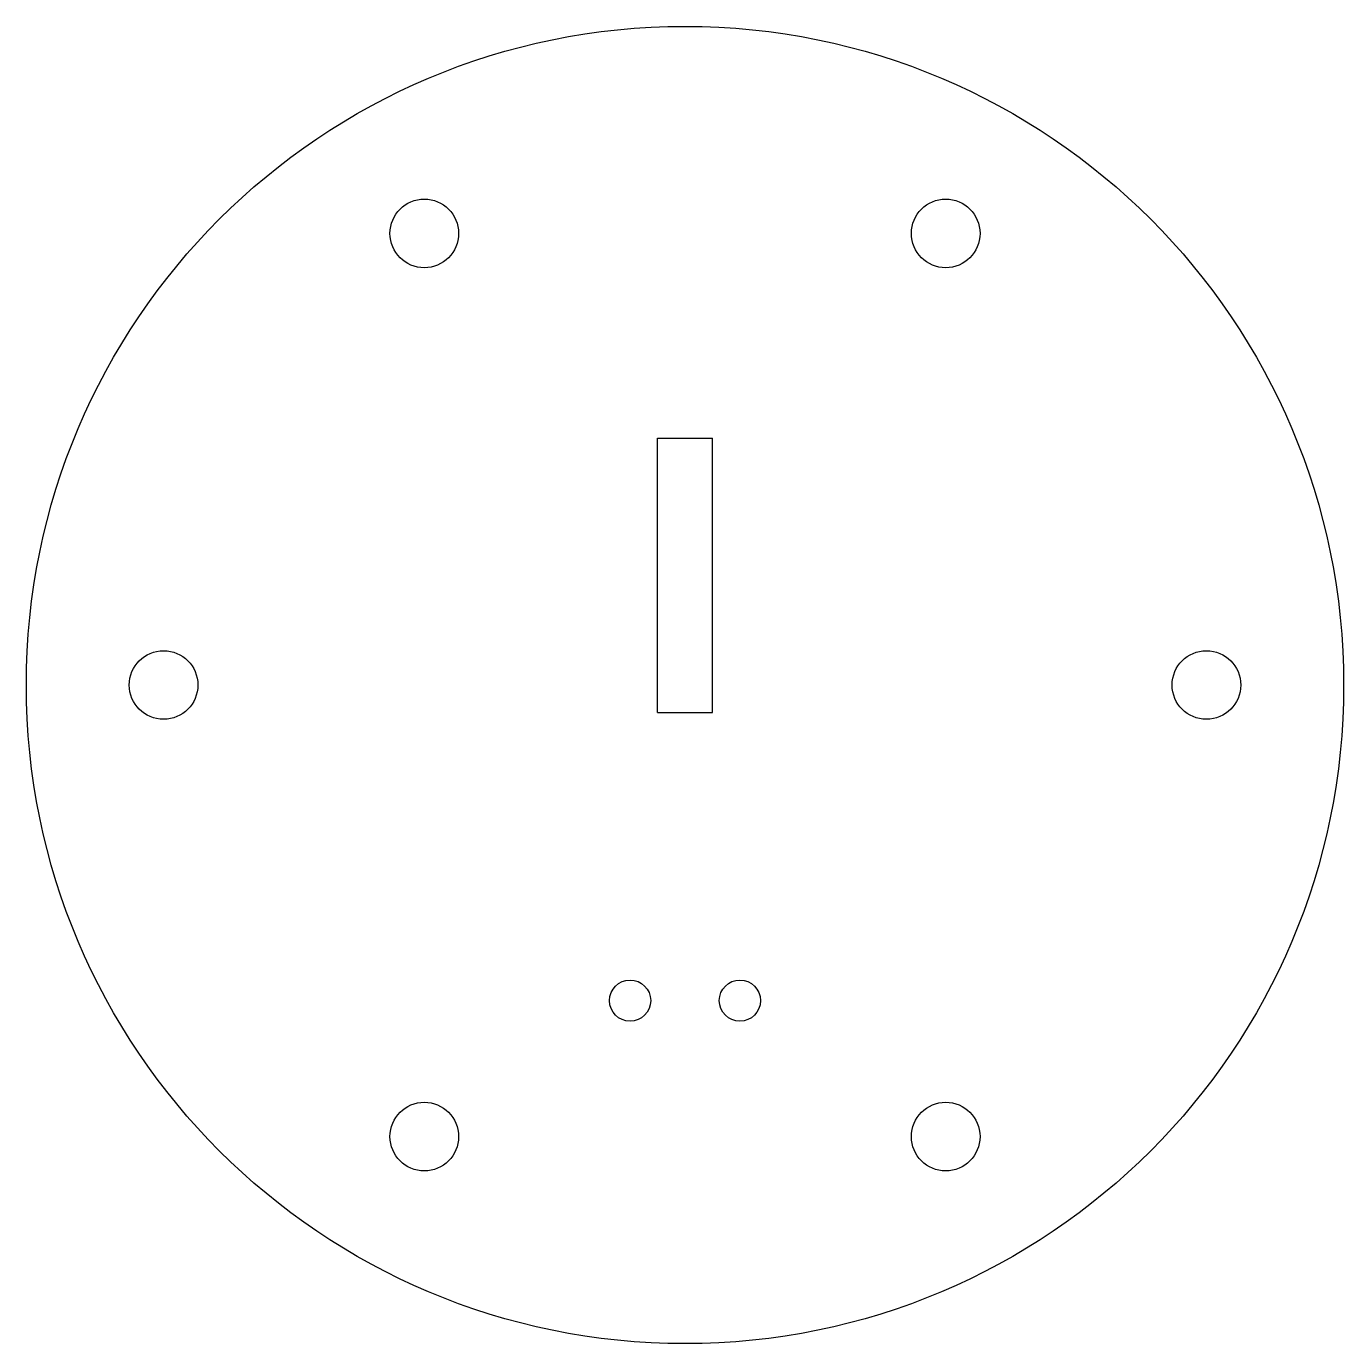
# Model space of a CAD drawing. Header units: millimetres. Extents: x -48 to 48, y -48 to 48.
import ezdxf

# ---------------------------------------------------------------- set-up
doc = ezdxf.new("R2010")
doc.units = ezdxf.units.MM

msp = doc.modelspace()

# ---------------------------------------------------------------- linework, layer by layer
at = {"color": 7, "linetype": 'Continuous', "lineweight": 25}
for p, q in [((-2, -2), (-2, 18)), ((-2, 18), (2, 18)), ((2, -2), (2, 18)), ((-2, -2), (2, -2))]:
    msp.add_line(p, q, dxfattribs=at)
for centre, radius in [((0, 0), 48), ((-19, 32.909), 2.5), ((19, 32.909), 2.5), ((-38, 0), 2.5), ((38, 0), 2.5), ((-4, -23), 1.5), ((4, -23), 1.5), ((-19, -32.909), 2.5), ((19, -32.909), 2.5)]:
    msp.add_circle(centre, radius, dxfattribs=at)

doc.saveas('drawing.dxf')
